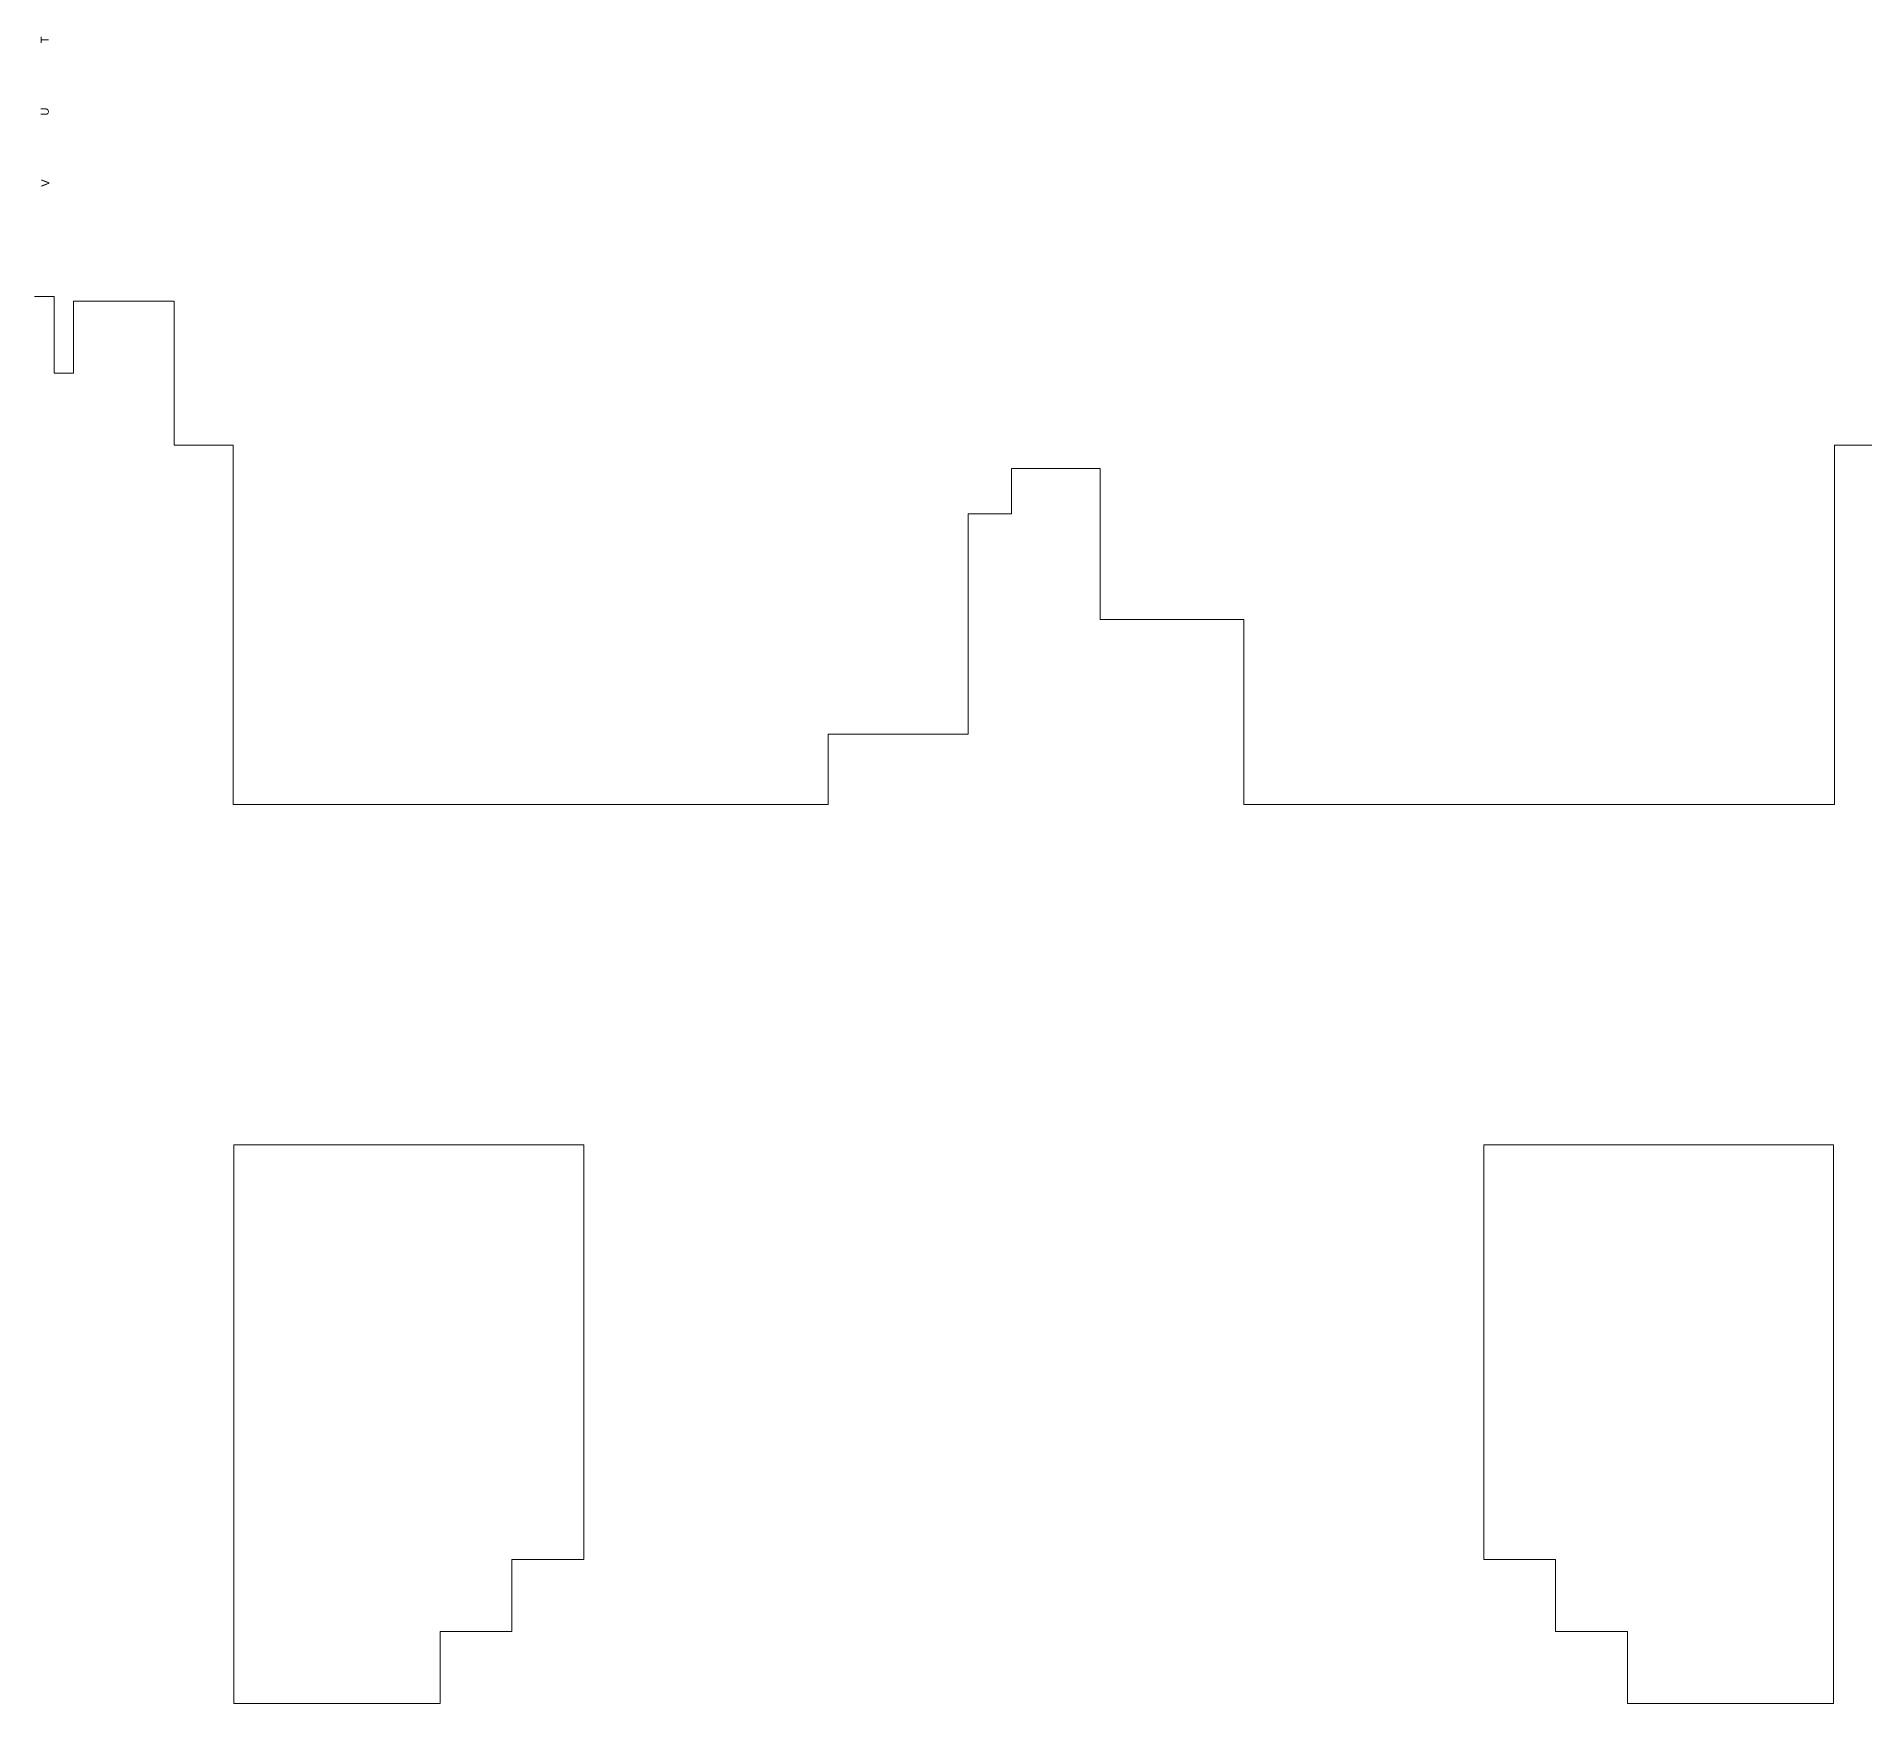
# Model space of a CAD drawing. Extents: x -6172 to 8039, y -4082 to 1639.
# Drawn here: x 1981 to 5033, y -4082 to -1300 of the extents above; entities that cross this region are included whole.
import ezdxf
from ezdxf.enums import TextEntityAlignment as Align

# ---------------------------------------------------------------- set-up
doc = ezdxf.new("R2010")
doc.units = 0
doc.header["$LTSCALE"] = 96
doc.header["$MEASUREMENT"] = 0
doc.layers.add('A-GRID-IDEN', color=2, linetype='CONTINUOUS', lineweight=0)
doc.layers.add('A-WALL-FULL', color=6, linetype='CONTINUOUS', lineweight=0)
doc.styles.add('ARIAL', font='ARIAL', dxfattribs={"height": 0.2})

msp = doc.modelspace()

# ---------------------------------------------------------------- linework, layer by layer
at = {"layer": 'A-WALL-FULL'}
for p, q in [((2010.9, -1734.3), (1977.8, -1734.3)), ((2010.9, -1862.2), (2010.9, -1734.3)), ((2211.3, -1742.3), (2042.9, -1742.3)), ((2042.9, -1742.3), (2042.9, -1862.2)), ((2211.3, -1982.5), (2211.3, -1742.3)), ((2042.9, -1862.2), (2010.9, -1862.2)), ((2309.5, -1982.5), (2211.3, -1982.5)), ((2309.5, -2582.3), (2309.5, -1982.5)), ((5083, -1982.3), (4983, -1982.3)), ((4983, -1982.3), (4983, -2582.3)), ((3757, -2021.2), (3609, -2021.2)), ((3609, -2021.2), (3609, -2097.2)), ((3757, -2273.3), (3757, -2021.2)), ((3609, -2097.2), (3537, -2097.2)), ((3537, -2097.2), (3537, -2464.9)), ((3997, -2273.3), (3757, -2273.3)), ((3997, -2582.3), (3997, -2273.3)), ((3537, -2464.9), (3303, -2464.9)), ((3303, -2464.9), (3303, -2582.3)), ((3303, -2582.3), (2309.5, -2582.3)), ((4983, -2582.3), (3997, -2582.3)), ((2311, -3150.3), (2895, -3150.3)), ((2311, -4082.3), (2311, -3150.3)), ((2895, -3150.3), (2895, -3842.3)), ((4397.5, -3150.3), (4981.5, -3150.3)), ((4397.5, -3842.3), (4397.5, -3150.3)), ((4981.5, -3150.3), (4981.5, -4082.3)), ((2895, -3842.3), (2775, -3842.3)), ((2775, -3842.3), (2775, -3962.3)), ((4517.5, -3842.3), (4397.5, -3842.3)), ((4517.5, -3962.3), (4517.5, -3842.3)), ((2775, -3962.3), (2655, -3962.3)), ((2655, -3962.3), (2655, -4082.3)), ((4637.5, -3962.3), (4517.5, -3962.3)), ((4637.5, -4082.3), (4637.5, -3962.3)), ((2655, -4082.3), (2311, -4082.3)), ((4981.5, -4082.3), (4637.5, -4082.3))]:
    msp.add_line(p, q, dxfattribs=at)

# ---------------------------------------------------------------- texts
at = {"layer": 'A-GRID-IDEN', "style": 'ARIAL'}
for s, p in [('T', (2001.8, -1305.7)), ('U', (2001.8, -1425.7)), ('V', (2002.7, -1544.9))]:
    msp.add_text(s, height=13.4, rotation=90, dxfattribs=at).set_placement(p, align=Align.CENTER)

doc.saveas('drawing.dxf')
